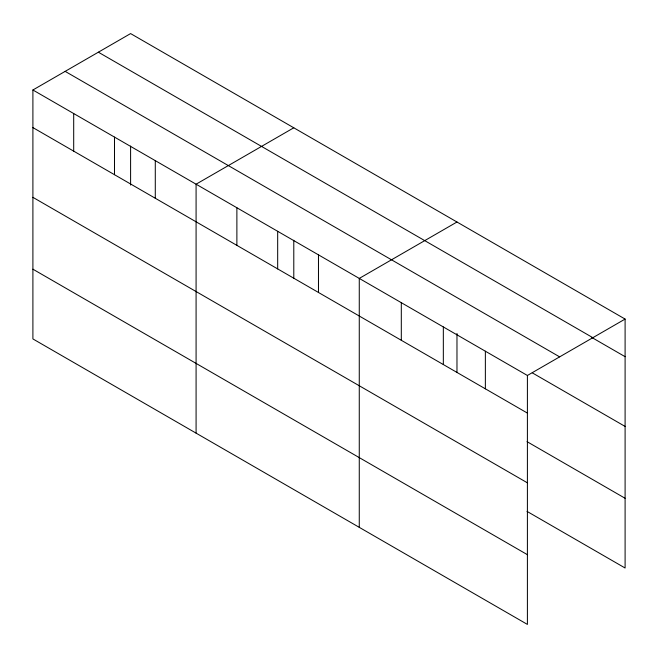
<?xml version="1.0" encoding="UTF-8"?>
<svg xmlns="http://www.w3.org/2000/svg" width="658" height="658" viewBox="0 0 658 658"><rect width="100%" height="100%" fill="white"/><g stroke="black" fill="none" stroke-linecap="round" stroke-linejoin="round"><path stroke-width="0.99" d="M32.9 89.99L527.403 375.479L527.403 624.417L32.9 338.928L32.9 89.99L130.597 33.583L625.1 319.072L625.1 568.01L527.025 511.389M293.789 127.792L196.084 184.199L196.084 433.137M456.973 222.009L359.268 278.416L359.268 527.354M527.403 375.479L625.1 319.072M98.363 52.196L592.858 337.694M591.822 337.48L625.1 356.685M65.142 71.368L559.637 356.866M532.281 372.839L625.1 426.425M32.9 127.594L527.403 413.092M527.025 441.65L625.1 498.279M32.9 197.334L527.403 482.832M32.9 269.188L527.403 554.686M485.365 351.216L485.365 388.829M456.973 333.466L456.973 372.469M443.336 326.952L443.336 364.557M401.306 302.68L401.306 340.293M318.472 254.86L318.472 292.473M293.789 240.277L293.789 278.252M277.676 231.303L277.676 268.916M236.88 207.755L236.88 245.368M155.288 160.642L155.288 198.255M130.597 146.06L130.597 185.062M114.492 137.094L114.492 174.707M73.696 113.538L73.696 151.151"/></g></svg>
